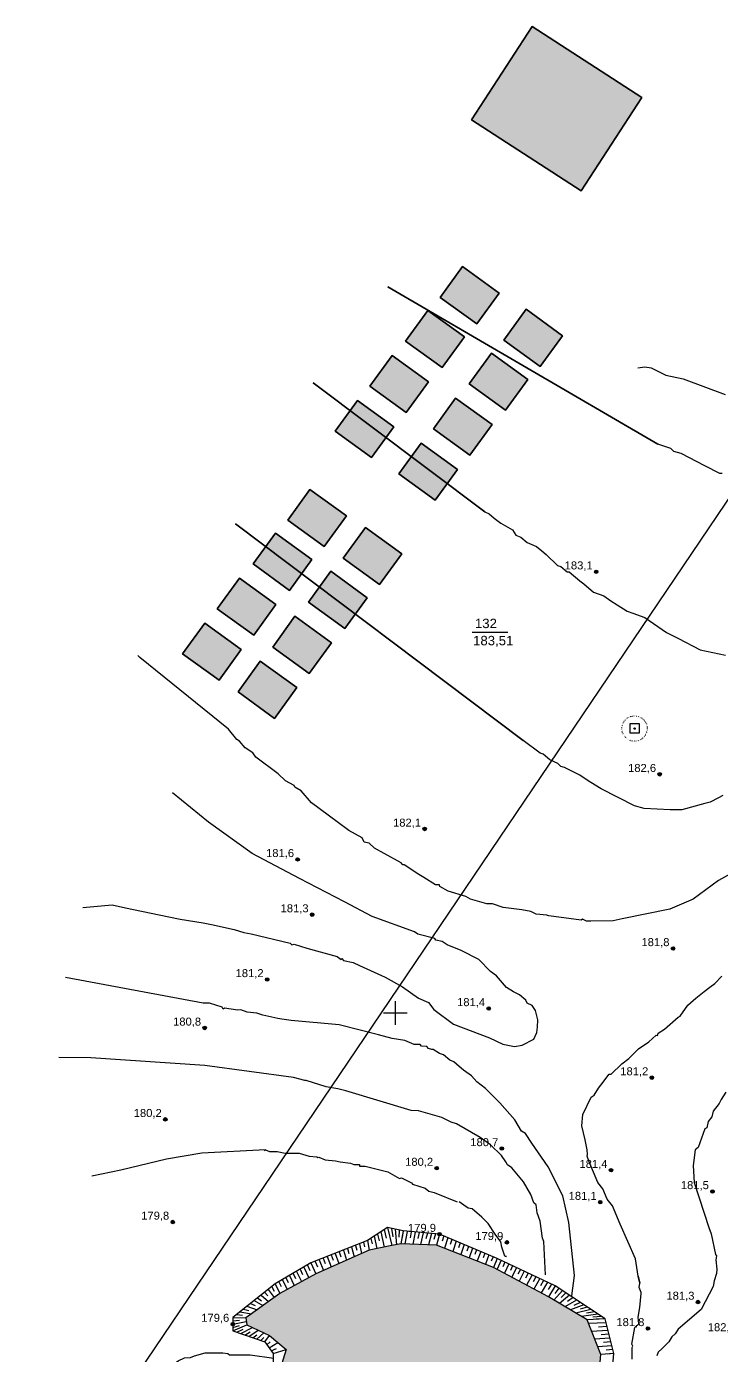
# Model space of a CAD drawing. Header units: millimetres. Extents: x 6243 to 9314, y 4730 to 7085.
# Drawn here: x 6243 to 6538, y 5654 to 6219 of the extents above; entities that cross this region are included whole.
import ezdxf

# ---------------------------------------------------------------- set-up
doc = ezdxf.new("R2010")
doc.units = ezdxf.units.MM
doc.header["$LTSCALE"] = 0.7
doc.linetypes.add('ACAD_ISO07W100', pattern=[3, 0, -3])
for name, color, linetype in [('відм', 14, 'Continuous'), ('горизонталі', 22, 'Continuous'), ('Откос', 7, 'Continuous'), ('чорн', 255, 'Continuous')]:
    doc.layers.add(name, color=color, linetype=linetype)
doc.styles.get("Standard").update_dxf_attribs({"font": 'arial.ttf'})

msp = doc.modelspace()

# ---------------------------------------------------------------- hatches: boundary and pattern name
at = {"layer": 'відм', "ltscale": 0.2, "true_color": 0x000000}
h = msp.add_hatch(color=18, dxfattribs=at)
h.dxf.hatch_style = 1
h.paths.add_polyline_path([(6486.04, 5987.42, 1), (6484.57, 5987.42, 1)])
h = msp.add_hatch(color=18, dxfattribs=at)
h.dxf.hatch_style = 1
h.paths.add_polyline_path([(6512.96, 5901.38, 1), (6511.49, 5901.39, 1)])
h = msp.add_hatch(color=18, dxfattribs=at)
h.dxf.hatch_style = 1
h.paths.add_polyline_path([(6413.17, 5878.15, 1), (6411.71, 5878.15, 1)])
h = msp.add_hatch(color=18, dxfattribs=at)
h.dxf.hatch_style = 1
h.paths.add_polyline_path([(6359.26, 5865.22, 1), (6357.79, 5865.22, 1)])
h = msp.add_hatch(color=18, dxfattribs=at)
h.dxf.hatch_style = 1
h.paths.add_polyline_path([(6365.42, 5841.76, 1), (6363.95, 5841.76, 1)])
h = msp.add_hatch(color=18, dxfattribs=at)
h.dxf.hatch_style = 1
h.paths.add_polyline_path([(6518.64, 5827.38, 1), (6517.18, 5827.38, 1)])
h = msp.add_hatch(color=18, dxfattribs=at)
h.dxf.hatch_style = 1
h.paths.add_polyline_path([(6346.31, 5814.21, 1), (6344.85, 5814.21, 1)])
h = msp.add_hatch(color=18, dxfattribs=at)
h.dxf.hatch_style = 1
h.paths.add_polyline_path([(6440.37, 5801.89, 1), (6438.9, 5801.89, 1)])
h = msp.add_hatch(color=18, dxfattribs=at)
h.dxf.hatch_style = 1
h.paths.add_polyline_path([(6319.78, 5793.62, 1), (6318.31, 5793.62, 1)])
h = msp.add_hatch(color=18, dxfattribs=at)
h.dxf.hatch_style = 1
h.paths.add_polyline_path([(6509.65, 5772.51, 1), (6508.18, 5772.51, 1)])
h = msp.add_hatch(color=18, dxfattribs=at)
h.dxf.hatch_style = 1
h.paths.add_polyline_path([(6303.07, 5754.78, 1), (6301.6, 5754.78, 1)])
h = msp.add_hatch(color=18, dxfattribs=at)
h.dxf.hatch_style = 1
h.paths.add_polyline_path([(6445.96, 5742.39, 1), (6444.5, 5742.39, 1)])
h = msp.add_hatch(color=18, dxfattribs=at)
h.dxf.hatch_style = 1
h.paths.add_polyline_path([(6418.29, 5734.05, 1), (6416.83, 5734.05, 1)])
h = msp.add_hatch(color=18, dxfattribs=at)
h.dxf.hatch_style = 1
h.paths.add_polyline_path([(6492.33, 5733.16, 1), (6490.86, 5733.16, 1)])
h = msp.add_hatch(color=18, dxfattribs=at)
h.dxf.hatch_style = 1
h.paths.add_polyline_path([(6535.37, 5724.14, 1), (6533.9, 5724.14, 1)])
h = msp.add_hatch(color=18, dxfattribs=at)
h.dxf.hatch_style = 1
h.paths.add_polyline_path([(6487.74, 5719.59, 1), (6486.27, 5719.59, 1)])
h = msp.add_hatch(color=18, dxfattribs=at)
h.dxf.hatch_style = 1
h.paths.add_polyline_path([(6306.23, 5711.17, 1), (6304.77, 5711.17, 1)])
h = msp.add_hatch(color=18, dxfattribs=at)
h.dxf.hatch_style = 1
h.paths.add_polyline_path([(6419.5, 5705.99, 1), (6418.04, 5705.99, 1)])
h = msp.add_hatch(color=18, dxfattribs=at)
h.dxf.hatch_style = 1
h.paths.add_polyline_path([(6448.1, 5702.52, 1), (6446.64, 5702.53, 1)])
h = msp.add_hatch(color=18, dxfattribs=at)
h.dxf.hatch_style = 1
h.paths.add_polyline_path([(6529.25, 5677.17, 1), (6527.78, 5677.17, 1)])
h = msp.add_hatch(color=18, dxfattribs=at)
h.dxf.hatch_style = 1
h.paths.add_polyline_path([(6331.74, 5667.78, 1), (6330.27, 5667.78, 1)])
h = msp.add_hatch(color=18, dxfattribs=at)
h.dxf.hatch_style = 1
h.paths.add_polyline_path([(6508, 5665.95, 1), (6506.53, 5665.95, 1)])
at = {"layer": 'чорн', "ltscale": 0.2, "true_color": 0x000000, "transparency": 33554687}
h = msp.add_hatch(color=18, dxfattribs=at)
h.set_gradient(color1=(122, 175, 223), color2=(122, 175, 223), tint=1)
h.paths.add_polyline_path([(6458.03, 6219.05), (6432.33, 6179.38), (6478.92, 6149.2), (6504.61, 6188.87)])
h.paths.add_polyline_path([(6444.02, 6105.84), (6428.55, 6117.06), (6419.08, 6104.01), (6434.55, 6092.79)])
h.paths.add_polyline_path([(6470.98, 6087.71), (6455.51, 6098.93), (6446.05, 6085.87), (6461.52, 6074.66)])
h.paths.add_polyline_path([(6456.27, 6069.09), (6440.81, 6080.31), (6431.34, 6067.25), (6446.81, 6056.04)])
h.paths.add_polyline_path([(6413.84, 6098.44), (6404.37, 6085.38), (6419.84, 6074.17), (6429.31, 6087.22)])
h.paths.add_polyline_path([(6414.11, 6068.11), (6398.64, 6079.33), (6389.17, 6066.27), (6404.64, 6055.06)])
h.paths.add_polyline_path([(6389.93, 6035.95), (6399.4, 6049), (6383.93, 6060.22), (6374.47, 6047.16)])
h.paths.add_polyline_path([(6416.9, 6017.82), (6426.36, 6030.87), (6410.9, 6042.08), (6401.43, 6029.03)])
h.paths.add_polyline_path([(6441.07, 6049.98), (6425.61, 6061.2), (6416.14, 6048.14), (6431.61, 6036.93)])
h.paths.add_polyline_path([(6379.22, 6011.2), (6363.76, 6022.42), (6354.29, 6009.37), (6369.76, 5998.15)])
h.paths.add_polyline_path([(6364.52, 5992.58), (6349.05, 6003.8), (6339.58, 5990.75), (6355.05, 5979.53)])
h.paths.add_polyline_path([(6339.85, 5960.42), (6349.32, 5973.47), (6333.85, 5984.69), (6324.38, 5971.63)])
h.paths.add_polyline_path([(6334.61, 5954.36), (6319.14, 5965.58), (6309.67, 5952.52), (6325.14, 5941.31)])
h.paths.add_polyline_path([(6348.68, 5925.14), (6358.14, 5938.19), (6342.67, 5949.41), (6333.21, 5936.35)])
h.paths.add_polyline_path([(6372.85, 5957.3), (6357.38, 5968.52), (6347.92, 5955.46), (6363.38, 5944.25)])
h.paths.add_polyline_path([(6372.58, 5987.63), (6363.12, 5974.57), (6378.58, 5963.36), (6388.05, 5976.41)])
h.paths.add_polyline_path([(6387.29, 6006.25), (6377.83, 5993.2), (6393.29, 5981.98), (6402.76, 5995.03)])
h = msp.add_hatch(color=18, dxfattribs=at)
h.set_gradient(color1=(88, 186, 72), color2=(88, 186, 72), tint=1)
h.paths.add_polyline_path([(6458.03, 6219.05), (6432.33, 6179.38), (6478.92, 6149.2), (6504.61, 6188.87)])
h.paths.add_polyline_path([(6319.14, 5965.58), (6309.67, 5952.52), (6325.14, 5941.31), (6334.61, 5954.36)])
h.paths.add_polyline_path([(6333.85, 5984.69), (6324.38, 5971.63), (6339.85, 5960.42), (6349.32, 5973.47)])
h.paths.add_polyline_path([(6349.05, 6003.8), (6339.58, 5990.75), (6355.05, 5979.53), (6364.52, 5992.58)])
h.paths.add_polyline_path([(6363.76, 6022.42), (6354.29, 6009.37), (6369.76, 5998.15), (6379.22, 6011.2)])
h.paths.add_polyline_path([(6393.29, 5981.98), (6402.76, 5995.03), (6387.29, 6006.25), (6377.83, 5993.2)])
h.paths.add_polyline_path([(6388.05, 5976.41), (6372.58, 5987.63), (6363.12, 5974.57), (6378.58, 5963.36)])
h.paths.add_polyline_path([(6372.85, 5957.3), (6357.38, 5968.52), (6347.92, 5955.46), (6363.38, 5944.25)])
h.paths.add_polyline_path([(6342.67, 5949.41), (6333.21, 5936.35), (6348.68, 5925.14), (6358.14, 5938.19)])
h.paths.add_polyline_path([(6374.47, 6047.16), (6389.93, 6035.95), (6399.4, 6049), (6383.93, 6060.22)])
h.paths.add_polyline_path([(6398.64, 6079.33), (6389.17, 6066.27), (6404.64, 6055.06), (6414.11, 6068.11)])
h.paths.add_polyline_path([(6413.84, 6098.44), (6404.37, 6085.38), (6419.84, 6074.17), (6429.31, 6087.22)])
h.paths.add_polyline_path([(6428.55, 6117.06), (6419.08, 6104.01), (6434.55, 6092.79), (6444.02, 6105.84)])
h.paths.add_polyline_path([(6446.05, 6085.87), (6461.52, 6074.66), (6470.98, 6087.71), (6455.51, 6098.93)])
h.paths.add_polyline_path([(6446.81, 6056.04), (6456.27, 6069.09), (6440.81, 6080.31), (6431.34, 6067.25)])
h.paths.add_polyline_path([(6425.61, 6061.2), (6416.14, 6048.14), (6431.61, 6036.93), (6441.07, 6049.98)])
h.paths.add_polyline_path([(6410.9, 6042.08), (6401.43, 6029.03), (6416.9, 6017.82), (6426.36, 6030.87)])
at = {"layer": 'чорн', "ltscale": 0.2, "true_color": 0x7aafdf}
h = msp.add_hatch(color=143, dxfattribs=at)
h.dxf.hatch_style = 1
h.paths.add_polyline_path([(6428.01, 5531.96), (6424.46, 5543.72), (6423.89, 5554.44), (6427.55, 5562.9), (6440.68, 5565.58), (6466.44, 5561.47), (6477.39, 5565.8), (6480.15, 5573.36), (6478.89, 5585.99), (6479.74, 5592.56), (6480.71, 5607.24), (6485.38, 5632.54), (6487.23, 5654.85), (6481.39, 5669.66), (6464.98, 5679.36), (6441.73, 5691.91), (6417.43, 5701.36), (6402.4, 5701.93), (6398.5, 5701.14), (6388.94, 5699.28), (6366.29, 5689.19), (6350.94, 5680.87), (6336.47, 5670.41), (6336.9, 5667.43), (6346.57, 5662.93), (6353.67, 5657.02), (6351.14, 5648.82), (6333.06, 5636.2), (6314.03, 5629.74), (6296.89, 5619.97), (6278.08, 5609.93), (6262.63, 5602.35), (6243.43, 5596.08), (6244.86, 5323.73), (6268.67, 5327.94), (6298.55, 5343.82), (6340.74, 5368.78), (6369.38, 5377.57), (6408.48, 5384.14), (6429.94, 5391.81), (6469.46, 5407.17), (6488.13, 5418.58), (6508.48, 5433.57), (6513.05, 5439.99), (6514.72, 5442.99), (6515.11, 5445.99), (6511.07, 5454.49), (6496.06, 5465.06), (6465.98, 5476.51), (6454.7, 5484.28), (6451.29, 5492.4), (6447.04, 5514.94), (6441.21, 5519.67), (6435.2, 5522.75)])

# ---------------------------------------------------------------- linework, layer by layer
at = {"color": 18, "ltscale": 0.2, "true_color": 0x000000}
msp.add_line((6262, 5604.47), (6582, 6078.37), dxfattribs=at)
at = {"layer": 'відм', "color": 18, "ltscale": 0.2, "true_color": 0x000000}
for centre in [(6485.3, 5987.42), (6512.23, 5901.39), (6412.44, 5878.15), (6358.52, 5865.22), (6364.69, 5841.76), (6517.91, 5827.38), (6345.58, 5814.21), (6439.63, 5801.89), (6319.05, 5793.62), (6508.91, 5772.51), (6302.34, 5754.78), (6445.23, 5742.39), (6417.56, 5734.05), (6491.59, 5733.16), (6534.64, 5724.14), (6487, 5719.59), (6305.5, 5711.17), (6418.77, 5705.99), (6447.37, 5702.52), (6528.52, 5677.17), (6331, 5667.78), (6507.27, 5665.95)]:
    msp.add_circle(centre, 0.733, dxfattribs=at)
at = {"layer": 'горизонталі', "color": 18, "true_color": 0x000000}
for points in [[(6538.81, 6029.17), (6537.78, 6029.17), (6531.35, 6032.5), (6521.39, 6037.7), (6518.28, 6038.53), (6517.04, 6039.78), (6511.44, 6041.65), (6396.81, 6108.53), (6511.44, 6041.65)], [(6502.99, 6074.03), (6505.88, 6074.44), (6508.57, 6074.02), (6514.79, 6070.9), (6522.26, 6069.44), (6540.1, 6062.78)], [(6437.96, 6012.9), (6365.18, 6067.76), (6437.96, 6012.9), (6439.82, 6012.06), (6441.9, 6010.19), (6444.8, 6008.12), (6449.77, 6005.21), (6451.22, 6002.92), (6453.3, 6002.09), (6455.99, 5999.8), (6459.93, 5998.14), (6462.21, 5996.27), (6464.08, 5994.81), (6468.84, 5990.04), (6470.3, 5989.62), (6472.99, 5987.33), (6473.82, 5987.33), (6478.38, 5983.59), (6480.04, 5982.35), (6484.19, 5978.81), (6488.54, 5977.15), (6491.44, 5975.07), (6494.14, 5973.41), (6498.49, 5970.71), (6500.77, 5969.87), (6505.96, 5968), (6515.08, 5961.56), (6520.26, 5959.06), (6529.39, 5954.28), (6537.48, 5952.61), (6540.17, 5951.98)], [(6539.07, 5892.44), (6537.2, 5891.4), (6533.67, 5889.54), (6531.39, 5888.92), (6521.63, 5886.23), (6516.65, 5886.24), (6505.66, 5886.87), (6501.51, 5887.92), (6487.41, 5895.19), (6483.05, 5897.9), (6480.98, 5899.14), (6478.28, 5901.02), (6471.86, 5904.34), (6470.2, 5904.76), (6468.95, 5906.01), (6465.64, 5907.46), (6462.73, 5909.96), (6461.49, 5910.37), (6454.23, 5915.77), (6332.12, 6007.77), (6454.23, 5915.77)], [(6546.38, 5861.31), (6537.16, 5856.23), (6526.51, 5848.36), (6516.6, 5844.09), (6496.26, 5839.99), (6492.53, 5839.17), (6482.98, 5838.97), (6481.12, 5838.97), (6479.46, 5839.81), (6478.83, 5839.39), (6465.14, 5841.28), (6464.31, 5841.48), (6459.75, 5841.9), (6457.47, 5843.15), (6453.73, 5843.78), (6445.85, 5844.83), (6441.29, 5846.28), (6438.8, 5846.29), (6431.95, 5848.37), (6429.88, 5849.41), (6422.41, 5851.7), (6418.89, 5853.78), (6418.68, 5854.4), (6417.02, 5854.4), (6412.05, 5857.52), (6409.97, 5858.77), (6403.75, 5862.93), (6403.13, 5862.93), (6402.51, 5863.76), (6395.25, 5867.71), (6391.1, 5870), (6388.82, 5872.07), (6386.75, 5872.49), (6385.92, 5874.36), (6380.32, 5877.48), (6375.35, 5881.22), (6364.36, 5889.32), (6360.01, 5894.31), (6357.31, 5895.97), (6357.11, 5896.59), (6353.38, 5898.67), (6350.27, 5901.58), (6340.73, 5908.65), (6339.49, 5910.52), (6336.17, 5912.59), (6333.89, 5915.5), (6332.65, 5916.13), (6329.13, 5920.49), (6291.56, 5951.03), (6290.73, 5951.86)], [(6267.37, 5844.8), (6279.71, 5845.9), (6285.42, 5844.7), (6299.78, 5841.68), (6308.7, 5839.8), (6318.45, 5838.34), (6321.97, 5837.5), (6331.52, 5835.42), (6335.66, 5834.17), (6338.78, 5833.54), (6355.37, 5829.58), (6355.99, 5828.95), (6357.03, 5829.16), (6362.42, 5827.49), (6375.28, 5823.95), (6376.94, 5822.71), (6377.35, 5823.12), (6377.98, 5822.29), (6382.13, 5821.45), (6384.82, 5820.21), (6395.73, 5815.16), (6403.09, 5811.15), (6409.85, 5806.28), (6414.06, 5804.4), (6416.34, 5801.5), (6424.63, 5795.26), (6439.98, 5789.43), (6445.57, 5786.73), (6450.55, 5785.69), (6453.87, 5786.31), (6458.86, 5788.79), (6460.1, 5791.69), (6460.31, 5793.97), (6460.53, 5797.09), (6459.49, 5801.03), (6458.04, 5803.11), (6455.97, 5804.15), (6455.35, 5805.39), (6452.65, 5807.68), (6450.17, 5808.93), (6447.26, 5810.8), (6442.91, 5815.78), (6440.42, 5817.65), (6435.45, 5822.64), (6427.99, 5826.59), (6421.97, 5828.88), (6419.9, 5830.33), (6417.2, 5830.96), (6416.79, 5831.58), (6409.53, 5833.46), (6408.08, 5834.5), (6390.18, 5841), (6378.4, 5847.18), (6359.37, 5857.18), (6339.22, 5867.76), (6320.62, 5881.01), (6305.32, 5893.51)], [(6474.93, 5679.85), (6476.01, 5688.45), (6473.68, 5710.97), (6471.07, 5722.27), (6464.92, 5734.62), (6457.97, 5744.6), (6455.28, 5748.75), (6453.62, 5749.79), (6450.72, 5754.56), (6444.3, 5761.83), (6443.68, 5762.46), (6438.29, 5767.86), (6434.56, 5770.77), (6432.28, 5773.26), (6428.96, 5775.75), (6427.1, 5777.21), (6424.82, 5779.28), (6423.16, 5779.91), (6420.46, 5782.19), (6418.8, 5782.82), (6416.11, 5784.48), (6415.49, 5784.48), (6414.03, 5784.9), (6413.41, 5785.73), (6411.13, 5785.94), (6410.51, 5786.56), (6408.02, 5786.57), (6404.08, 5788.23), (6398.69, 5789.07), (6392.88, 5790.73), (6376.08, 5794.9), (6355.75, 5796.79), (6351.8, 5797.42), (6350.14, 5797.63), (6343.71, 5799.09), (6341.23, 5799.92), (6337.08, 5800.34), (6334.38, 5801.38), (6333.13, 5801.18), (6327.53, 5802.02), (6326.91, 5801.6), (6326.5, 5802.43), (6321.1, 5804.1), (6318.41, 5804.1), (6259.9, 5815.04)], [(6503.14, 5688.11), (6501.9, 5695.58), (6495.49, 5710.32), (6492.18, 5718), (6489.9, 5720.91), (6488.04, 5725.26), (6485.96, 5727.96), (6482.24, 5736.68), (6481.41, 5739.17), (6481.62, 5739.8), (6481.42, 5741.87), (6480.59, 5746.02), (6479.15, 5752.04), (6479.57, 5756.81), (6483.1, 5764.28), (6484.35, 5765.11), (6486.22, 5768.01), (6487.26, 5769.25), (6490.79, 5774.02), (6491.62, 5774.02), (6496.19, 5778.37), (6499.1, 5780.65), (6503.25, 5784.79), (6507.61, 5787.69), (6510.73, 5790.6), (6511.35, 5790.39), (6511.56, 5791.42), (6514.26, 5793.08), (6520.07, 5798.26), (6520.91, 5798.68), (6524.23, 5803.24), (6527.55, 5806.34), (6531.08, 5809.04), (6533.58, 5810.9), (6535.65, 5812.56), (6538.56, 5815.67)], [(6463.72, 5688.78), (6463.11, 5702.89), (6462.49, 5704.34), (6461.46, 5711.6), (6460.22, 5715.13), (6459.81, 5718.45), (6458.77, 5719.28), (6457.53, 5722.81), (6454.43, 5728.21), (6449.45, 5734.23), (6447.59, 5735.48), (6446.97, 5736.72), (6445.1, 5739.42), (6440.34, 5743.99), (6435.98, 5747.11), (6426.03, 5752.93), (6423.75, 5753.56), (6419.81, 5755.64), (6409.85, 5758.35), (6406.74, 5758.56), (6378.95, 5766.89), (6375.63, 5767.72), (6370.65, 5768.56), (6362.15, 5771.27), (6361.52, 5771.27), (6356.75, 5772.52), (6319.18, 5777.68), (6270.73, 5780.98), (6257.18, 5781)], [(6540.37, 5766.28), (6538.29, 5763.17), (6537.46, 5761.52), (6534.97, 5758.2), (6534.34, 5755.92), (6532.89, 5753.84), (6532.26, 5751.15), (6531.43, 5750.73), (6528.52, 5742.85), (6527.27, 5741.82), (6526.43, 5735.18), (6526.84, 5727.92), (6533.04, 5708.82), (6534.08, 5706.12), (6535.93, 5697.41), (6536.35, 5696.78), (6536.14, 5695.12), (6536.55, 5691.18), (6536.31, 5689.36)], [(6344.89, 5741.82), (6317.83, 5740.41), (6302.86, 5737.89), (6283.43, 5733.2), (6271.1, 5730.68)], [(6344.48, 5741.41), (6344.89, 5741.82), (6346.55, 5741.2), (6349.87, 5741.2), (6353.19, 5740.36), (6359.21, 5740.36), (6363.35, 5739.11), (6366.67, 5738.89), (6367.09, 5738.58), (6367.5, 5738.69), (6370.2, 5737.64), (6374.56, 5737.22), (6376.63, 5736.81), (6380.99, 5736.18), (6382.44, 5735.56), (6384.72, 5735.55), (6384.72, 5734.93), (6387.21, 5734.93), (6396.75, 5732.43), (6401.73, 5729.72), (6402.56, 5729.93), (6406.91, 5727.85), (6407.33, 5727.23), (6412.72, 5725.56), (6414.17, 5724.31), (6416.45, 5723.69), (6426.2, 5719.74)], [(6446.51, 5696.68), (6447.13, 5696.47), (6446.51, 5696.68), (6445.27, 5700.42), (6444.85, 5702.7), (6442.37, 5706.02), (6439.47, 5710.59), (6436.77, 5713.29), (6432.63, 5716.82), (6430.97, 5717.03), (6429.1, 5718.28), (6427.03, 5719.73)], [(6500.61, 5652.84), (6500.61, 5657.82), (6500.82, 5658.44), (6500.41, 5659.27), (6501.66, 5666.32), (6503.32, 5667.98), (6503.12, 5670.68), (6503.75, 5674.83), (6504.38, 5680.84), (6504.38, 5681.26), (6503.55, 5683.33), (6503.76, 5685.2), (6503.14, 5688.11), (6503.76, 5685.2)], [(6536.31, 5689.31), (6535.3, 5686.2), (6534.88, 5683.71), (6529.9, 5674.01), (6520.13, 5665.68), (6518.88, 5663.61), (6517.42, 5662.36), (6516.18, 5660.29), (6513.27, 5657.39), (6511.61, 5655.94), (6510.98, 5654.28)], [(6291.86, 5636.48), (6293.11, 5638.97), (6295.81, 5642.29), (6301, 5647.06), (6307.85, 5652.23), (6310.55, 5653.48), (6313.04, 5653.68), (6314.7, 5654.3), (6319.27, 5655.54), (6326.74, 5655.53), (6328.81, 5655.32), (6329.64, 5654.7), (6338.36, 5654.69), (6348.38, 5653.32)]]:
    msp.add_lwpolyline(points, dxfattribs=at)
at = {"layer": 'Откос', "color": 18, "ltscale": 0.5, "true_color": 0x000000}
for p, q in [((6395.3, 5707.93), (6396.1, 5704.38)), ((6396.71, 5708.85), (6398.5, 5701.14)), ((6396.71, 5708.85), (6398.5, 5701.14)), ((6398.35, 5708.48), (6398.91, 5704.91)), ((6399.99, 5708.11), (6400.45, 5701.54)), ((6401.62, 5707.74), (6401.53, 5704.73)), ((6386.52, 5702.63), (6386.92, 5700.59)), ((6388.24, 5703.31), (6388.94, 5699.28)), ((6388.24, 5703.31), (6388.94, 5699.28)), ((6389.65, 5704.23), (6390.09, 5701.91)), ((6391.06, 5705.16), (6392.12, 5699.9)), ((6392.48, 5706.08), (6393.1, 5703.15)), ((6393.89, 5707.01), (6395.31, 5700.52)), ((6403.26, 5707.37), (6402.4, 5701.93)), ((6403.26, 5707.37), (6402.83, 5704.65)), ((6404.98, 5707.21), (6404.07, 5701.86)), ((6406.71, 5707.06), (6406.23, 5704.43)), ((6408.43, 5706.91), (6407.41, 5701.74)), ((6410.15, 5706.75), (6409.62, 5704.21)), ((6411.88, 5706.6), (6410.75, 5701.61)), ((6413.6, 5706.45), (6413.01, 5704)), ((6415.32, 5706.29), (6414.09, 5701.48)), ((6417.05, 5706.14), (6416.4, 5703.78)), ((6418.77, 5705.99), (6417.43, 5701.36)), ((6418.77, 5705.99), (6417.43, 5701.36)), ((6420.52, 5705.25), (6419.84, 5702.97)), ((6422.27, 5704.52), (6420.9, 5700.01)), ((6424.01, 5703.78), (6423.33, 5701.56)), ((6425.76, 5703.05), (6424.37, 5698.66)), ((6427.51, 5702.31), (6426.81, 5700.15)), ((6371.04, 5696.49), (6372.76, 5692.07)), ((6372.76, 5697.17), (6373.57, 5694.98)), ((6374.48, 5697.86), (6376, 5693.51)), ((6376.2, 5698.54), (6376.91, 5696.39)), ((6377.92, 5699.22), (6379.23, 5694.95)), ((6379.64, 5699.9), (6380.25, 5697.79)), ((6381.36, 5700.58), (6382.47, 5696.4)), ((6383.08, 5701.26), (6383.58, 5699.19)), ((6384.8, 5701.95), (6385.7, 5697.84)), ((6429.26, 5701.58), (6427.85, 5697.31)), ((6431, 5700.84), (6430.29, 5698.74)), ((6432.75, 5700.11), (6431.32, 5695.96)), ((6434.5, 5699.37), (6433.78, 5697.33)), ((6436.25, 5698.64), (6434.79, 5694.61)), ((6438, 5697.9), (6437.26, 5695.92)), ((6439.74, 5697.17), (6438.26, 5693.26)), ((6441.49, 5696.43), (6440.74, 5694.51)), ((6359.62, 5691.1), (6360.65, 5688.9)), ((6361.13, 5691.99), (6363.22, 5687.52)), ((6362.65, 5692.88), (6363.7, 5690.62)), ((6364.17, 5693.77), (6366.29, 5689.19)), ((6364.17, 5693.77), (6366.29, 5689.19)), ((6365.89, 5694.45), (6366.9, 5692.18)), ((6367.61, 5695.13), (6369.53, 5690.63)), ((6369.33, 5695.81), (6370.23, 5693.58)), ((6443.24, 5695.7), (6441.73, 5691.91)), ((6443.24, 5695.7), (6442.49, 5693.8)), ((6444.88, 5694.92), (6443.28, 5691.07)), ((6446.53, 5694.14), (6445.68, 5692.19)), ((6448.17, 5693.36), (6446.38, 5689.4)), ((6449.81, 5692.59), (6448.87, 5690.58)), ((6451.46, 5691.81), (6449.48, 5687.73)), ((6453.1, 5691.03), (6452.07, 5688.96)), ((6350.52, 5685.76), (6351.5, 5683.74)), ((6352.04, 5686.65), (6354.01, 5682.54)), ((6353.55, 5687.54), (6354.55, 5685.46)), ((6355.07, 5688.43), (6357.08, 5684.2)), ((6356.59, 5689.32), (6357.6, 5687.18)), ((6358.1, 5690.21), (6360.15, 5685.86)), ((6454.75, 5690.26), (6452.58, 5686.05)), ((6456.39, 5689.48), (6455.26, 5687.35)), ((6458.03, 5688.7), (6455.68, 5684.38)), ((6459.68, 5687.93), (6458.45, 5685.74)), ((6461.32, 5687.15), (6458.78, 5682.71)), ((6462.96, 5686.37), (6461.65, 5684.12)), ((6464.61, 5685.6), (6461.88, 5681.03)), ((6343.01, 5680.13), (6346.12, 5677.39)), ((6344.51, 5681.32), (6345.91, 5679.79)), ((6346.01, 5682.5), (6348.53, 5679.13)), ((6347.51, 5683.69), (6348.62, 5681.85)), ((6349.01, 5684.88), (6350.94, 5680.87)), ((6349.01, 5684.88), (6350.94, 5680.87)), ((6466.25, 5684.82), (6464.84, 5682.51)), ((6467.9, 5684.04), (6464.98, 5679.36)), ((6467.9, 5684.04), (6464.98, 5679.36)), ((6470.91, 5682.04), (6467.32, 5677.97)), ((6469.4, 5683.04), (6467.78, 5680.85)), ((6473.93, 5680.04), (6469.67, 5676.59)), ((6472.42, 5681.04), (6470.46, 5679.16)), ((6335.51, 5674.2), (6337.8, 5673.61)), ((6337.01, 5675.38), (6341.29, 5673.9)), ((6338.51, 5676.57), (6340.5, 5675.67)), ((6340.01, 5677.76), (6343.7, 5675.64)), ((6341.51, 5678.94), (6343.21, 5677.73)), ((6476.95, 5678.04), (6472.01, 5675.2)), ((6475.44, 5679.04), (6473.14, 5677.47)), ((6479.97, 5676.04), (6474.36, 5673.81)), ((6478.46, 5677.04), (6475.82, 5675.77)), ((6482.99, 5674.04), (6476.7, 5672.43)), ((6481.48, 5675.04), (6478.51, 5674.08)), ((6331, 5667.78), (6336.69, 5668.92)), ((6331.01, 5670.64), (6336.47, 5670.41)), ((6331.01, 5670.64), (6336.47, 5670.41)), ((6331.01, 5669.21), (6333.79, 5669.44)), ((6332.51, 5671.82), (6335.09, 5671.55)), ((6334.01, 5673.01), (6338.88, 5672.15)), ((6486.01, 5672.04), (6479.05, 5671.04)), ((6484.5, 5673.04), (6481.19, 5672.39)), ((6489.02, 5670.04), (6481.39, 5669.66)), ((6489.44, 5668.4), (6482.04, 5668.01)), ((6487.52, 5671.04), (6483.87, 5670.69)), ((6489.02, 5670.04), (6485.21, 5669.85)), ((6331, 5664.93), (6336.9, 5667.43)), ((6331, 5664.93), (6336.9, 5667.43)), ((6331, 5666.36), (6333.9, 5667.27)), ((6332.7, 5664.34), (6335.4, 5665.6)), ((6334.4, 5663.75), (6339.32, 5666.3)), ((6336.09, 5663.17), (6338.31, 5664.45)), ((6337.79, 5662.58), (6341.74, 5665.18)), ((6339.49, 5661.99), (6341.22, 5663.3)), ((6341.19, 5661.4), (6344.15, 5664.05)), ((6344.59, 5660.22), (6346.57, 5662.93)), ((6344.59, 5660.22), (6346.57, 5662.93)), ((6490.28, 5665.13), (6483.34, 5664.72)), ((6489.86, 5666.77), (6486.27, 5666.57)), ((6490.69, 5663.5), (6487.34, 5663.29)), ((6342.89, 5660.81), (6344.12, 5662.15)), ((6345.48, 5658.98), (6346.91, 5660.22)), ((6346.38, 5657.74), (6350.12, 5659.98)), ((6347.28, 5656.49), (6349.58, 5657.5)), ((6348.17, 5655.25), (6353.67, 5657.02)), ((6348.17, 5655.25), (6353.67, 5657.02)), ((6491.11, 5661.86), (6484.64, 5661.43)), ((6491.94, 5658.59), (6485.93, 5658.14)), ((6491.53, 5660.22), (6488.41, 5660.01)), ((6492.36, 5656.95), (6489.47, 5656.72)), ((6492.78, 5655.32), (6487.23, 5654.85)), ((6492.78, 5655.32), (6490, 5655.08))]:
    msp.add_line(p, q, dxfattribs=at)
at = {"layer": 'чорн', "color": 18, "ltscale": 0.2, "true_color": 0x000000}
for p, q in [((6432.58, 5961.73), (6447.77, 5961.71)), ((6399.99, 5804.99), (6399.99, 5794.99)), ((6394.99, 5799.99), (6404.99, 5799.99)), ((6394.99, 5799.99), (6394.99, 5799.99)), ((6394.99, 5799.99), (6399.99, 5799.99))]:
    msp.add_line(p, q, dxfattribs=at)
at = {"layer": 'чорн', "color": 18, "ltscale": 0.5, "true_color": 0x000000}
for p, q in [((6396.71, 5708.85), (6388.24, 5703.31)), ((6403.26, 5707.37), (6396.71, 5708.85)), ((6388.24, 5703.31), (6364.17, 5693.77)), ((6418.77, 5705.99), (6403.26, 5707.37)), ((6443.24, 5695.7), (6418.77, 5705.99)), ((6388.94, 5699.28), (6366.29, 5689.19)), ((6398.5, 5701.14), (6388.94, 5699.28)), ((6402.4, 5701.93), (6398.5, 5701.14)), ((6417.43, 5701.36), (6402.4, 5701.93)), ((6441.73, 5691.91), (6417.43, 5701.36)), ((6364.17, 5693.77), (6349.01, 5684.88)), ((6464.98, 5679.36), (6441.73, 5691.91)), ((6467.9, 5684.04), (6443.24, 5695.7)), ((6366.29, 5689.19), (6350.94, 5680.87)), ((6349.01, 5684.88), (6331.01, 5670.64)), ((6350.94, 5680.87), (6336.47, 5670.41)), ((6489.02, 5670.04), (6467.9, 5684.04)), ((6481.39, 5669.66), (6464.98, 5679.36)), ((6331.01, 5670.64), (6331, 5664.93)), ((6336.47, 5670.41), (6336.9, 5667.43)), ((6487.23, 5654.85), (6481.39, 5669.66)), ((6492.78, 5655.32), (6489.02, 5670.04)), ((6331, 5664.93), (6344.59, 5660.22)), ((6336.9, 5667.43), (6346.57, 5662.93)), ((6346.57, 5662.93), (6353.67, 5657.02)), ((6344.59, 5660.22), (6348.17, 5655.25)), ((6353.67, 5657.02), (6351.14, 5648.82)), ((6348.17, 5655.25), (6348.17, 5649.9)), ((6485.38, 5632.54), (6487.23, 5654.85)), ((6490.83, 5631.81), (6492.78, 5655.32))]:
    msp.add_line(p, q, dxfattribs=at)
at = {"layer": 'чорн', "color": 18, "ltscale": 0.2, "true_color": 0x000000, "transparency": 33554687}
for points in [[(6478.92, 6149.2), (6432.33, 6179.38), (6458.03, 6219.05), (6504.61, 6188.87)], [(6458.03, 6219.05), (6432.33, 6179.38), (6478.92, 6149.2), (6504.61, 6188.87)], [(6434.55, 6092.79), (6419.08, 6104.01), (6428.55, 6117.06), (6444.02, 6105.84)], [(6428.55, 6117.06), (6419.08, 6104.01), (6434.55, 6092.79), (6444.02, 6105.84)], [(6419.84, 6074.17), (6404.37, 6085.38), (6413.84, 6098.44), (6429.31, 6087.22)], [(6429.31, 6087.22), (6413.84, 6098.44), (6404.37, 6085.38), (6419.84, 6074.17)], [(6461.52, 6074.66), (6446.05, 6085.87), (6455.51, 6098.93), (6470.98, 6087.71)], [(6455.51, 6098.93), (6446.05, 6085.87), (6461.52, 6074.66), (6470.98, 6087.71)], [(6446.81, 6056.04), (6431.34, 6067.25), (6440.81, 6080.31), (6456.27, 6069.09)], [(6440.81, 6080.31), (6431.34, 6067.25), (6446.81, 6056.04), (6456.27, 6069.09)], [(6404.64, 6055.06), (6389.17, 6066.27), (6398.64, 6079.33), (6414.11, 6068.11)], [(6414.11, 6068.11), (6398.64, 6079.33), (6389.17, 6066.27), (6404.64, 6055.06)], [(6389.93, 6035.95), (6374.47, 6047.16), (6383.93, 6060.22), (6399.4, 6049)], [(6399.4, 6049), (6383.93, 6060.22), (6374.47, 6047.16), (6389.93, 6035.95)], [(6431.61, 6036.93), (6416.14, 6048.14), (6425.61, 6061.2), (6441.07, 6049.98)], [(6441.07, 6049.98), (6425.61, 6061.2), (6416.14, 6048.14), (6431.61, 6036.93)], [(6416.9, 6017.82), (6401.43, 6029.03), (6410.9, 6042.08), (6426.36, 6030.87)], [(6410.9, 6042.08), (6401.43, 6029.03), (6416.9, 6017.82), (6426.36, 6030.87)], [(6369.76, 5998.15), (6354.29, 6009.37), (6363.76, 6022.42), (6379.22, 6011.2)], [(6379.22, 6011.2), (6363.76, 6022.42), (6354.29, 6009.37), (6369.76, 5998.15)], [(6355.05, 5979.53), (6339.58, 5990.75), (6349.05, 6003.8), (6364.52, 5992.58)], [(6364.52, 5992.58), (6349.05, 6003.8), (6339.58, 5990.75), (6355.05, 5979.53)], [(6393.29, 5981.98), (6377.83, 5993.2), (6387.29, 6006.25), (6402.76, 5995.03)], [(6402.76, 5995.03), (6387.29, 6006.25), (6377.83, 5993.2), (6393.29, 5981.98)], [(6339.85, 5960.42), (6324.38, 5971.63), (6333.85, 5984.69), (6349.32, 5973.47)], [(6349.32, 5973.47), (6333.85, 5984.69), (6324.38, 5971.63), (6339.85, 5960.42)], [(6378.58, 5963.36), (6363.12, 5974.57), (6372.58, 5987.63), (6388.05, 5976.41)], [(6388.05, 5976.41), (6372.58, 5987.63), (6363.12, 5974.57), (6378.58, 5963.36)], [(6363.38, 5944.25), (6347.92, 5955.46), (6357.38, 5968.52), (6372.85, 5957.3)], [(6372.85, 5957.3), (6357.38, 5968.52), (6347.92, 5955.46), (6363.38, 5944.25)], [(6325.14, 5941.31), (6309.67, 5952.52), (6319.14, 5965.58), (6334.61, 5954.36)], [(6334.61, 5954.36), (6319.14, 5965.58), (6309.67, 5952.52), (6325.14, 5941.31)], [(6348.68, 5925.14), (6333.21, 5936.35), (6342.67, 5949.41), (6358.14, 5938.19)], [(6358.14, 5938.19), (6342.67, 5949.41), (6333.21, 5936.35), (6348.68, 5925.14)], [(6499.66, 5922.99), (6503.54, 5922.98), (6503.54, 5918.89), (6499.66, 5918.9)]]:
    msp.add_lwpolyline(points, close=True, dxfattribs=at)
at = {"layer": 'чорн', "color": 18, "linetype": 'ACAD_ISO07W100', "ltscale": 0.2, "true_color": 0x000000, "transparency": 33554687}
msp.add_circle((6501.58, 5920.81), 5.37, dxfattribs=at)
at = {"layer": 'чорн', "color": 18, "ltscale": 0.2, "true_color": 0x000000, "transparency": 33554687}
msp.add_circle((6501.58, 5920.81), 0.28, dxfattribs=at)

# ---------------------------------------------------------------- texts
at = {"layer": 'чорн', "color": 18, "ltscale": 0.2, "true_color": 0x000000, "attachment_point": 1, "rotation": 359.9325}
for s, width, insert, char_height in [('183,1', 2.4374, (6471.9, 5991.83), 3.4), ('132', 1.2254, (6433.8, 5967.5), 4), ('183,51', 1.2254, (6433.02, 5960.2), 4), ('182,6', 2.4374, (6498.82, 5905.79), 3.4), ('182,1', 2.4374, (6399.03, 5882.56), 3.4), ('181,6', 2.4374, (6345.12, 5869.63), 3.4), ('181,3', 2.4374, (6351.28, 5846.16), 3.4), ('181,8', 2.4374, (6504.5, 5831.79), 3.4), ('181,2', 2.4374, (6332.18, 5818.62), 3.4), ('181,4', 2.4374, (6426.23, 5806.29), 3.4), ('180,8', 2.4374, (6305.64, 5798.03), 3.4), ('181,2', 2.4374, (6495.51, 5776.92), 3.4), ('180,2', 2.4374, (6288.93, 5759.19), 3.4), ('180,7', 2.4374, (6431.83, 5746.8), 3.4), ('180,2', 2.4374, (6404.16, 5738.46), 3.4), ('181,4', 2.4374, (6478.19, 5737.57), 3.4), ('181,5', 2.4374, (6521.23, 5728.55), 3.4), ('181,1', 2.4374, (6473.6, 5724), 3.4), ('179,8', 2.4374, (6292.1, 5715.58), 3.4), ('179,9', 2.4374, (6405.37, 5710.4), 3.4), ('179,9', 2.4374, (6433.97, 5706.93), 3.4), ('181,3', 2.4374, (6515.11, 5681.57), 3.4), ('179,6', 2.4374, (6317.6, 5672.19), 3.4), ('181,8', 2.4374, (6493.86, 5670.36), 3.4), ('182,0', 2.4374, (6532.66, 5668.19), 3.4)]:
    msp.add_mtext_dynamic_manual_height_columns(s, width=width, gutter_width=12.5, heights=[0], dxfattribs=dict(at, insert=insert, char_height=char_height))

doc.saveas('drawing.dxf')
